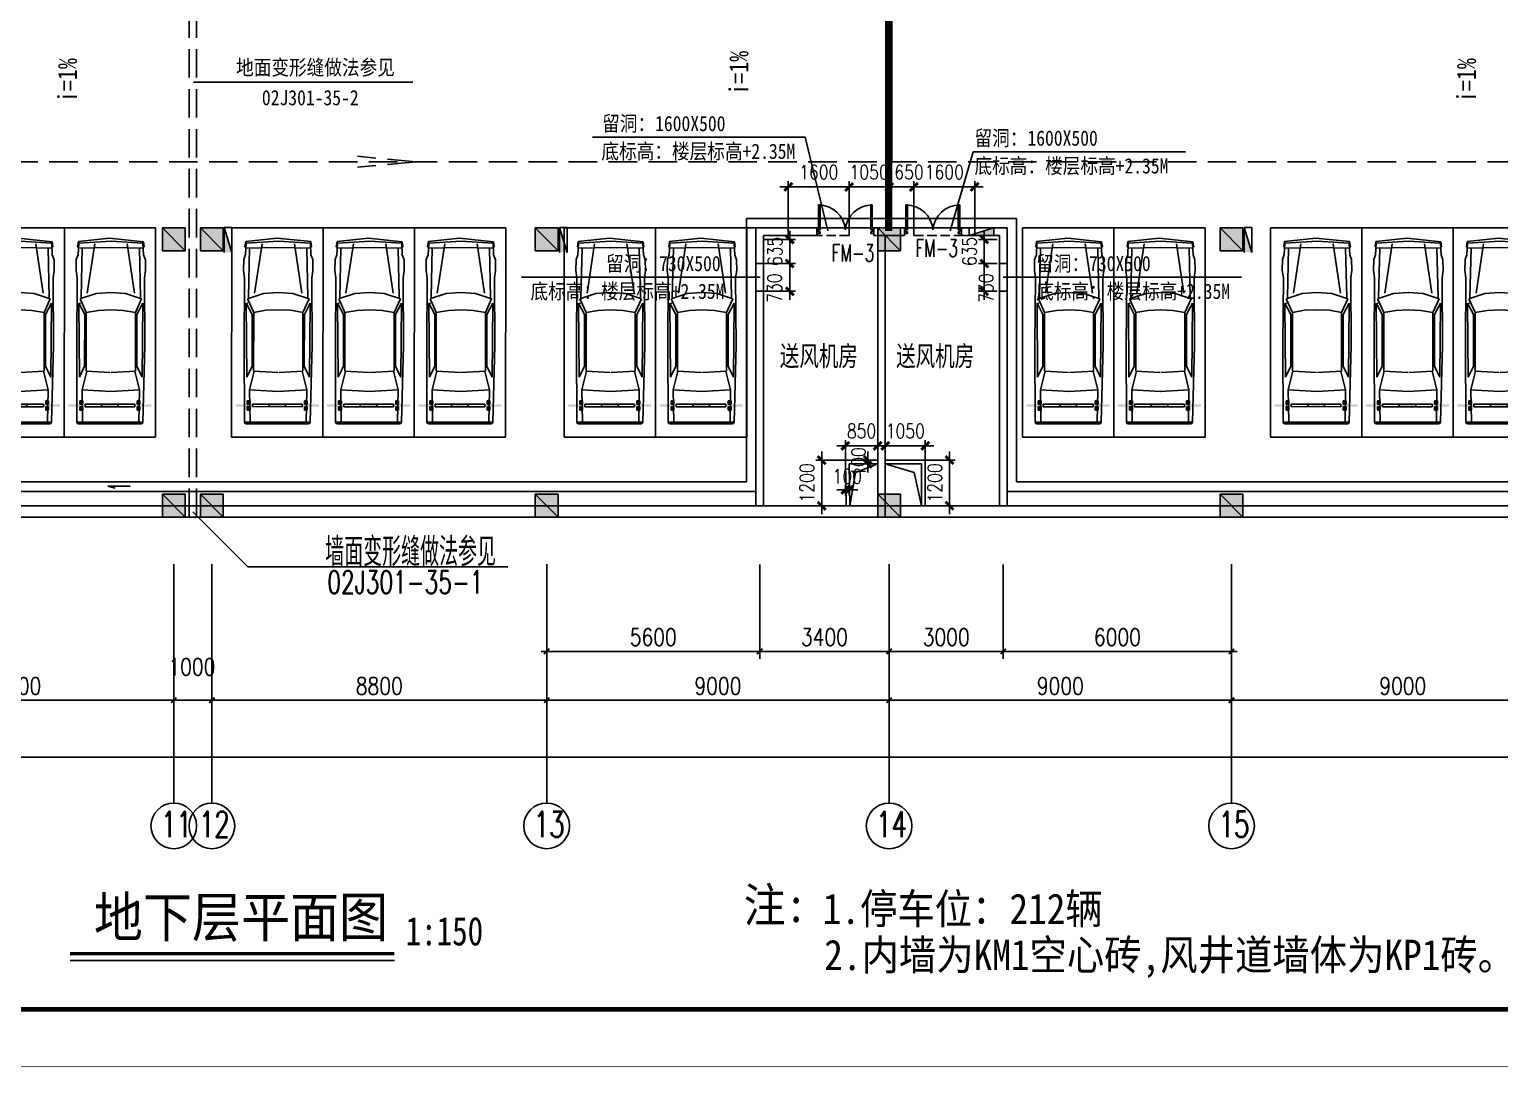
# Model space of a CAD drawing. Extents: x 953929 to 1132291, y -67290 to 107124.
# Drawn here: x 1059548 to 1098189, y -19038 to 8223 of the extents above; entities that cross this region are included whole.
import ezdxf
from ezdxf.enums import TextEntityAlignment as Align

# ---------------------------------------------------------------- set-up
doc = ezdxf.new("R2010")
doc.units = 0
doc.header["$MEASUREMENT"] = 0
doc.linetypes.add('ACAD_ISO02W100', pattern=[15, 12, -3])
doc.linetypes.add('DASH', pattern=[0.35, 0.25, -0.1])
doc.layers.get('0').update_dxf_attribs({"linetype": 'CONTINUOUS'})
doc.layers.get('DEFPOINTS').update_dxf_attribs({"linetype": 'CONTINUOUS'})
for name, color, linetype in [('0-文字', 11, 'CONTINUOUS'), ('2', 6, 'ACAD_ISO02W100'), ('DIM', 7, 'CONTINUOUS'), ('F', 31, 'CONTINUOUS'), ('KWC', 253, 'CONTINUOUS'), ('TC', 8, 'CONTINUOUS'), ('WALL', 1, 'CONTINUOUS'), ('WIN', 4, 'CONTINUOUS'), ('WINDOW', 254, 'CONTINUOUS'), ('WINDOWS', 4, 'CONTINUOUS'), ('WZ', 1, 'CONTINUOUS'), ('柱子', 2, 'CONTINUOUS'), ('阳台', 4, 'CONTINUOUS')]:
    doc.layers.add(name, color=color, linetype=linetype)
doc.layers.add('AXIS', color=3, linetype='CONTINUOUS', lineweight=9)
doc.styles.add('CHINA', font='SimSun.ttf', dxfattribs={"width": 0.85, "height": 150})
doc.styles.add('DIM', font='', dxfattribs={"width": 0.75})
doc.styles.add('DIM_FONT', font='SIMPLEX.shx', dxfattribs={"width": 0.8})
doc.styles.add('FS', font='txt.shx', dxfattribs={"width": 0.66, "height": 150, "bigfont": 'fs.shx'})
doc.styles.add('H1', font='SimSun.ttf')
doc.styles.get("Standard").update_dxf_attribs({"font": 'txt.shx', "width": 0.8, "height": 525, "bigfont": 'h1.shx'})
doc.styles.add('TSS', font='tssdeng.shx', dxfattribs={"width": 0.85, "bigfont": 'tssdchn.shx'})
doc.styles.add('宋体', font='SimSun.ttf')
doc.styles.get('DIM').set_extended_font_data('FangSong_GB2312')
doc.dimstyles.new('DIMN-200', dxfattribs={"dimtxt": 300, "dimasz": 1, "dimexe": 250, "dimexo": 0, "dimgap": 150, "dimtad": 1, "dimdec": 0, "dimdsep": 46, "dimtxsty": 'DIM_FONT', "dimblk": '_DIMX', "dimcen": 2.5, "dimclrd": 256, "dimclre": 256, "dimclrt": 4, "dimadec": 0, "dimazin": 0, "dimtfac": 1, "dimtdec": 0, "dimtix": 1, "dimtmove": 2, "dimatfit": 3, "dimldrblk": '_DIMX', "dimfxl": 0, "dimtolj": 1, "dimtzin": 0, "dimarcsym": 0})
doc.dimstyles.new('NORMAL', dxfattribs={"dimtxt": 450, "dimasz": 1, "dimexe": 150, "dimexo": 0, "dimgap": 150, "dimtad": 1, "dimdec": 0, "dimzin": 0, "dimdsep": 46, "dimtxsty": 'DIM_FONT', "dimblk1": '1', "dimblk2": '1', "dimsah": 1, "dimcen": 0, "dimclrd": 4, "dimclre": 4, "dimclrt": 4, "dimadec": 0, "dimazin": 0, "dimtfac": 1, "dimtdec": 0, "dimtmove": 0, "dimatfit": 3, "dimldrblk": '1', "dimfxl": 0, "dimtolj": 1, "dimtzin": 0, "dimarcsym": 0})
doc.dimstyles.get("Standard").update_dxf_attribs({"dimtxt": 375, "dimasz": 1, "dimexe": 150, "dimexo": 0, "dimgap": 200, "dimtad": 1, "dimdec": 0, "dimzin": 0, "dimdsep": 46, "dimtxsty": 'DIM_FONT', "dimblk1": '_DIMX', "dimblk2": '_DIMX', "dimsah": 1, "dimcen": 200, "dimclrd": 256, "dimclre": 256, "dimclrt": 4, "dimadec": 0, "dimazin": 0, "dimtfac": 1, "dimtdec": 0, "dimtix": 1, "dimtmove": 2, "dimatfit": 3, "dimldrblk": '_DIMX', "dimfxl": 0, "dimtolj": 1, "dimtzin": 0, "dimarcsym": 0})

# ---------------------------------------------------------------- blocks, each defined once
blk = doc.blocks.new('CW')
at = {"layer": 'KWC'}
h = blk.add_hatch(color=256, dxfattribs=at)
h.paths.add_polyline_path([(800, -546), (800, -109), (865, -109), (865, -546)])
h.paths.add_polyline_path([(799, -1419), (799, -982), (865, -982), (865, -1419)])
h.paths.add_polyline_path([(799, -2292), (799, -1855), (864, -1855), (864, -2292)])
h = blk.add_hatch(color=256, dxfattribs=at)
h.paths.add_polyline_path([(865, -412), (865, -488), (953, -488), (953, -412)])
h.paths.add_polyline_path([(800, -412), (800, -488), (712, -488), (712, -412)])
edge = h.paths.add_edge_path(flags=16)
edge.add_ellipse((756, -450), major_axis=(-10.2, 10.2), ratio=1, start_angle=-45.0335, end_angle=314.9665, ccw=False)
edge = h.paths.add_edge_path(flags=16)
edge.add_ellipse((909, -450), major_axis=(-10.2, 10.2), ratio=1, start_angle=-45.0335, end_angle=314.9665, ccw=False)
h = blk.add_hatch(color=256, dxfattribs=at)
h.paths.add_polyline_path([(864, -1989), (864, -1913), (952, -1913), (952, -1989)])
edge = h.paths.add_edge_path(flags=16)
edge.add_ellipse((908, -1951), major_axis=(-10.2, 10.2), ratio=1, start_angle=-45.0335, end_angle=314.9665, ccw=False)
edge = h.paths.add_edge_path(flags=16)
edge.add_ellipse((755, -1951), major_axis=(-10.2, 10.2), ratio=1, start_angle=-45.0335, end_angle=314.9665, ccw=False)
h.paths.add_polyline_path([(799, -1989), (799, -1913), (712, -1913), (712, -1989)])
for p, q in [((-1, -2400), (0, 0)), ((0, 0), (5500, -3)), ((349, -2022), (350, -379)), ((391, -2023), (392, -379)), ((2414, -328), (395, -334)), ((3522, -383), (1576, -397)), ((4190, -340), (2414, -328)), ((3522, -383), (3226, -538)), ((4377, -312), (4190, -340)), ((4665, -317), (4377, -312)), ((4796, -365), (4665, -317)), ((5098, -381), (4796, -365)), ((4966, -373), (4985, -1225)), ((5003, -350), (4985, -372)), ((5139, -372), (5003, -350)), ((5154, -1230), (5098, -381)), ((5227, -1193), (5139, -372)), ((5500, -3), (5499, -2403)), ((1245, -471), (397, -483)), ((712, -488), (712, -412)), ((712, -412), (800, -412)), ((800, -488), (712, -488)), ((800, -546), (799, -1855)), ((800, -412), (800, -488)), ((800, -546), (865, -546)), ((865, -546), (864, -1855)), ((865, -412), (865, -488)), ((953, -412), (865, -412)), ((865, -488), (953, -488)), ((953, -488), (953, -412)), ((1245, -471), (1197, -1224)), ((1734, -592), (1245, -471)), ((1864, -537), (1576, -397)), ((1735, -578), (1696, -1211)), ((3273, -579), (1735, -578)), ((3226, -538), (1864, -537)), ((3615, -425), (3273, -579)), ((3273, -579), (3333, -897)), ((3646, -439), (3773, -838)), ((4970, -473), (3673, -445)), ((5082, -800), (3786, -605)), ((799, -982), (865, -982)), ((3333, -897), (3345, -1224)), ((3773, -838), (3802, -1224)), ((799, -1419), (865, -1419)), ((1244, -1976), (1197, -1222)), ((1734, -1869), (1696, -1236)), ((3333, -1552), (3345, -1225)), ((3772, -1612), (3802, -1226)), ((4965, -2077), (4985, -1226)), ((5097, -2070), (5154, -1230)), ((5138, -2079), (5227, -1193)), ((799, -1913), (712, -1913)), ((712, -1913), (712, -1989)), ((799, -1855), (864, -1855)), ((799, -1989), (799, -1913)), ((864, -1989), (864, -1913)), ((864, -1913), (952, -1913)), ((952, -1913), (952, -1989)), ((1733, -1855), (1244, -1976)), ((1863, -1910), (1575, -2050)), ((3272, -1870), (1734, -1869)), ((3225, -1911), (1863, -1910)), ((3521, -2067), (3225, -1911)), ((3272, -1870), (3333, -1552)), ((3637, -2034), (3272, -1870)), ((3637, -2034), (3772, -1612)), ((5081, -1651), (3785, -1844)), ((2413, -2120), (393, -2067)), ((1244, -1976), (396, -1962)), ((712, -1989), (799, -1989)), ((952, -1989), (864, -1989)), ((3521, -2067), (1575, -2050)), ((4189, -2110), (2413, -2120)), ((4969, -1977), (3672, -2005)), ((4376, -2138), (4189, -2110)), ((4664, -2133), (4376, -2138)), ((4795, -2085), (4664, -2133)), ((5097, -2070), (4795, -2085)), ((5002, -2101), (4984, -2079)), ((5138, -2079), (5002, -2101)), ((5499, -2403), (-1, -2400))]:
    blk.add_line(p, q, dxfattribs=at)
for centre in [(756, -450), (909, -450), (755, -1951), (908, -1951)]:
    blk.add_circle(centre, 14.4, dxfattribs=at)
for centre, major_axis, start_param, end_param in [((395, -379), (-45, 0.4), -1.558913, 0.008145), ((437, -379), (-45, 0.1), -1.565717, 0.001342), ((3509, -415), (11.2, 0.7), -1.159955, 1.503276), ((3624, -446), (22.5, 0.3), 0.294791, 1.978353), ((3333, -1224), (7.95, 7.95), 5.46214, 5.532266), ((3791, -1225), (-7.95, 7.95), 3.84936, 4.003454), ((4974, -1225), (7.95, 7.95), 5.474521, 5.519885), ((394, -2022), (-45, 0.1), 0.002021, 1.546781), ((436, -2023), (-45, 0.1), 0.002021, 1.546781), ((3623, -2003), (22.5, 0.4), 4.270615, 5.954177)]:
    blk.add_ellipse(centre, major_axis=major_axis, ratio=1, start_param=start_param, end_param=end_param, dxfattribs=at)
at = {"layer": 'KWC', "linetype": 'Continuous', "style": 'DIM', "oblique": 360, "flags": 9}
for tag in ['YSIZE', 'XSIZE']:
    blk.add_attdef(tag, (5154, -1230), '', height=0.45, rotation=179.9665, dxfattribs=at)
blk = doc.blocks.new('ZHU')
at = {"layer": '柱子'}
h = blk.add_hatch(color=256, dxfattribs=at)
h.paths.add_polyline_path([(300, -300), (300, 300), (-300, 300)])
h.paths.add_polyline_path([(-300, 300), (-300, -300), (300, -300)], flags=16)
blk.add_line((-300, 300), (300, -300), dxfattribs=at)
blk.add_lwpolyline([(-300, -300), (300, -300), (300, 300), (-300, 300)], close=True, dxfattribs=at)
blk = doc.blocks.new('A$C5A4B61BD')
for p, q in [((0, 753), (0, 658)), ((84, 753), (0, 753)), ((0, 658), (42, 658)), ((42, 706), (84, 706)), ((42, 658), (42, 706)), ((42, 658), (42, 0)), ((84, 658), (42, 658)), ((84, 706), (84, 753)), ((84, 0), (84, 658)), ((1416, 753), (1500, 753)), ((1416, 706), (1416, 753)), ((1458, 706), (1416, 706)), ((1416, 0), (1416, 658)), ((1416, 658), (1458, 658)), ((1458, 658), (1458, 706)), ((1458, 658), (1458, 0)), ((1500, 658), (1458, 658)), ((1500, 753), (1500, 658)), ((42, 0), (84, 0)), ((1458, 0), (1416, 0))]:
    blk.add_line(p, q)
for centre, major_axis, start_param, end_param in [((79, 670), (501, 465), 3.926991, 5.497787), ((1421, 670), (-501, 465), 0.785398, 2.356194)]:
    blk.add_ellipse(centre, major_axis=major_axis, ratio=0.962752, start_param=start_param, end_param=end_param)
blk = doc.blocks.new('1')
at = {"layer": 'DIM'}
for p, q in [((-150, 0), (150, 0)), ((0, -200), (0, 200))]:
    blk.add_line(p, q, dxfattribs=at)
at = {"layer": 'DIM', "const_width": 45}
blk.add_lwpolyline([(-71, -71), (71, 71)], dxfattribs=at)
blk = doc.blocks.new('*D62')
at = {"layer": 'DEFPOINTS', "color": 0}
for p in [(1082144, -5837), (1085144, -5837), (1085144, -8125)]:
    blk.add_point(p, dxfattribs=at)
at = {"layer": 'DIM', "color": 4}
for p, q in [((1082144, -5837), (1082144, -8275)), ((1085144, -5837), (1085144, -8275)), ((1082145, -8125), (1085143, -8125))]:
    blk.add_line(p, q, dxfattribs=at)
at = {"layer": 'DIM', "color": 4, "rotation": 180}
blk.add_blockref('1', (1082144, -8125), dxfattribs=at)
at = {"layer": 'DIM', "color": 4}
blk.add_blockref('1', (1085144, -8125), dxfattribs=at)
at = {"layer": 'DIM', "color": 4, "insert": (1083644, -7750), "char_height": 450, "attachment_point": 5, "style": 'DIM_FONT'}
blk.add_mtext('\\A1;3000', dxfattribs=at)
blk = doc.blocks.new('*D61')
at = {"layer": 'DEFPOINTS', "color": 0}
for p in [(1082144, -5837), (1091144, -5837), (1082144, -9410)]:
    blk.add_point(p, dxfattribs=at)
at = {"layer": 'DIM', "color": 4}
for p, q in [((1082144, -5837), (1082144, -9560)), ((1091144, -5837), (1091144, -9560)), ((1091143, -9410), (1082145, -9410))]:
    blk.add_line(p, q, dxfattribs=at)
at = {"layer": 'DIM', "color": 4, "rotation": 180}
blk.add_blockref('1', (1082144, -9410), dxfattribs=at)
at = {"layer": 'DIM', "color": 4}
blk.add_blockref('1', (1091144, -9410), dxfattribs=at)
at = {"layer": 'DIM', "color": 4, "insert": (1086644, -9035), "char_height": 450, "attachment_point": 5, "style": 'DIM_FONT'}
blk.add_mtext('\\A1;9000', dxfattribs=at)
blk = doc.blocks.new('*D60')
at = {"layer": 'DEFPOINTS', "color": 0}
for p in [(1085144, -5837), (1091144, -5837), (1091144, -8125)]:
    blk.add_point(p, dxfattribs=at)
at = {"layer": 'DIM', "color": 4}
for p, q in [((1085144, -5837), (1085144, -8275)), ((1091144, -5837), (1091144, -8275)), ((1085145, -8125), (1091143, -8125))]:
    blk.add_line(p, q, dxfattribs=at)
at = {"layer": 'DIM', "color": 4, "rotation": 180}
blk.add_blockref('1', (1085144, -8125), dxfattribs=at)
at = {"layer": 'DIM', "color": 4}
blk.add_blockref('1', (1091144, -8125), dxfattribs=at)
at = {"layer": 'DIM', "color": 4, "insert": (1088144, -7750), "char_height": 450, "attachment_point": 5, "style": 'DIM_FONT'}
blk.add_mtext('\\A1;6000', dxfattribs=at)
blk = doc.blocks.new('*D58')
at = {"layer": 'DEFPOINTS', "color": 0}
for p in [(1073144, -5837), (1078744, -5837), (1073144, -8125)]:
    blk.add_point(p, dxfattribs=at)
at = {"layer": 'DIM', "color": 4}
for p, q in [((1073144, -5837), (1073144, -8275)), ((1078744, -5837), (1078744, -8275)), ((1078743, -8125), (1073145, -8125))]:
    blk.add_line(p, q, dxfattribs=at)
at = {"layer": 'DIM', "color": 4, "rotation": 180}
blk.add_blockref('1', (1073144, -8125), dxfattribs=at)
at = {"layer": 'DIM', "color": 4}
blk.add_blockref('1', (1078744, -8125), dxfattribs=at)
at = {"layer": 'DIM', "color": 4, "insert": (1075944, -7750), "char_height": 450, "attachment_point": 5, "style": 'DIM_FONT'}
blk.add_mtext('\\A1;5600', dxfattribs=at)
blk = doc.blocks.new('*D55')
at = {"layer": 'DEFPOINTS', "color": 0}
for p in [(1073144, -5837), (1082144, -5837), (1073144, -9410)]:
    blk.add_point(p, dxfattribs=at)
at = {"layer": 'DIM', "color": 4}
for p, q in [((1073144, -5837), (1073144, -9560)), ((1082144, -5837), (1082144, -9560)), ((1082143, -9410), (1073145, -9410))]:
    blk.add_line(p, q, dxfattribs=at)
at = {"layer": 'DIM', "color": 4, "rotation": 180}
blk.add_blockref('1', (1073144, -9410), dxfattribs=at)
at = {"layer": 'DIM', "color": 4}
blk.add_blockref('1', (1082144, -9410), dxfattribs=at)
at = {"layer": 'DIM', "color": 4, "insert": (1077644, -9035), "char_height": 450, "attachment_point": 5, "style": 'DIM_FONT'}
blk.add_mtext('\\A1;9000', dxfattribs=at)
blk = doc.blocks.new('*D54')
at = {"layer": 'DEFPOINTS', "color": 0}
for p in [(1078744, -5837), (1082144, -5837), (1078744, -8125)]:
    blk.add_point(p, dxfattribs=at)
at = {"layer": 'DIM', "color": 4}
for p, q in [((1078744, -5837), (1078744, -8275)), ((1082144, -5837), (1082144, -8275)), ((1082143, -8125), (1078745, -8125))]:
    blk.add_line(p, q, dxfattribs=at)
at = {"layer": 'DIM', "color": 4, "rotation": 180}
blk.add_blockref('1', (1078744, -8125), dxfattribs=at)
at = {"layer": 'DIM', "color": 4}
blk.add_blockref('1', (1082144, -8125), dxfattribs=at)
at = {"layer": 'DIM', "color": 4, "insert": (1080444, -7750), "char_height": 450, "attachment_point": 5, "style": 'DIM_FONT'}
blk.add_mtext('\\A1;3400', dxfattribs=at)
blk = doc.blocks.new('*D59')
at = {"layer": 'DEFPOINTS', "color": 0}
for p in [(1091144, -5837), (1100144, -5837), (1091144, -9410)]:
    blk.add_point(p, dxfattribs=at)
at = {"layer": 'DIM', "color": 4}
for p, q in [((1091144, -5837), (1091144, -9560)), ((1100144, -5837), (1100144, -9560)), ((1100143, -9410), (1091145, -9410))]:
    blk.add_line(p, q, dxfattribs=at)
at = {"layer": 'DIM', "color": 4, "rotation": 180}
blk.add_blockref('1', (1091144, -9410), dxfattribs=at)
at = {"layer": 'DIM', "color": 4}
blk.add_blockref('1', (1100144, -9410), dxfattribs=at)
at = {"layer": 'DIM', "color": 4, "insert": (1095644, -9035), "char_height": 450, "attachment_point": 5, "style": 'DIM_FONT'}
blk.add_mtext('\\A1;9000', dxfattribs=at)
blk = doc.blocks.new('*D57')
at = {"layer": 'DEFPOINTS', "color": 0}
for p in [(1063344, -5837), (1064344, -5837), (1063344, -9410)]:
    blk.add_point(p, dxfattribs=at)
at = {"layer": 'DIM', "color": 4}
for p, q in [((1063344, -5837), (1063344, -9560)), ((1064344, -5837), (1064344, -9560)), ((1064343, -9410), (1063345, -9410))]:
    blk.add_line(p, q, dxfattribs=at)
at = {"layer": 'DIM', "color": 4, "rotation": 180}
blk.add_blockref('1', (1063344, -9410), dxfattribs=at)
at = {"layer": 'DIM', "color": 4}
blk.add_blockref('1', (1064344, -9410), dxfattribs=at)
at = {"layer": 'DIM', "color": 4, "insert": (1063819, -8533), "char_height": 450, "attachment_point": 5, "style": 'DIM_FONT'}
blk.add_mtext('\\A1;1000', dxfattribs=at)
blk = doc.blocks.new('*D48')
at = {"layer": 'DEFPOINTS', "color": 0}
for p in [(1055144, -5837), (1063344, -5837), (1055144, -9410)]:
    blk.add_point(p, dxfattribs=at)
at = {"layer": 'DIM', "color": 4}
for p, q in [((1055144, -5837), (1055144, -9560)), ((1063344, -5837), (1063344, -9560)), ((1063343, -9410), (1055145, -9410))]:
    blk.add_line(p, q, dxfattribs=at)
at = {"layer": 'DIM', "color": 4, "rotation": 180}
blk.add_blockref('1', (1055144, -9410), dxfattribs=at)
at = {"layer": 'DIM', "color": 4}
blk.add_blockref('1', (1063344, -9410), dxfattribs=at)
at = {"layer": 'DIM', "color": 4, "insert": (1059244, -9035), "char_height": 450, "attachment_point": 5, "style": 'DIM_FONT'}
blk.add_mtext('\\A1;8200', dxfattribs=at)
blk = doc.blocks.new('*D38')
at = {"layer": 'DEFPOINTS', "color": 0}
for p in [(992144, -5837), (1123544, -5837), (1123544, -10903)]:
    blk.add_point(p, dxfattribs=at)
at = {"layer": 'DIM', "color": 4}
for p, q in [((992144, -5837), (992144, -11053)), ((1123544, -5837), (1123544, -11053)), ((992145, -10903), (1123543, -10903))]:
    blk.add_line(p, q, dxfattribs=at)
at = {"layer": 'DIM', "color": 4, "rotation": 180}
blk.add_blockref('1', (992144, -10903), dxfattribs=at)
at = {"layer": 'DIM', "color": 4}
blk.add_blockref('1', (1123544, -10903), dxfattribs=at)
at = {"layer": 'DIM', "color": 4, "insert": (1057844, -10528), "char_height": 450, "attachment_point": 5, "style": 'DIM_FONT'}
blk.add_mtext('\\A1;131400', dxfattribs=at)
blk = doc.blocks.new('*D56')
at = {"layer": 'DEFPOINTS', "color": 0}
for p in [(1064344, -5837), (1073144, -5837), (1064344, -9410)]:
    blk.add_point(p, dxfattribs=at)
at = {"layer": 'DIM', "color": 4}
for p, q in [((1064344, -5837), (1064344, -9560)), ((1073144, -5837), (1073144, -9560)), ((1073143, -9410), (1064345, -9410))]:
    blk.add_line(p, q, dxfattribs=at)
at = {"layer": 'DIM', "color": 4, "rotation": 180}
blk.add_blockref('1', (1064344, -9410), dxfattribs=at)
at = {"layer": 'DIM', "color": 4}
blk.add_blockref('1', (1073144, -9410), dxfattribs=at)
at = {"layer": 'DIM', "color": 4, "insert": (1068744, -9035), "char_height": 450, "attachment_point": 5, "style": 'DIM_FONT'}
blk.add_mtext('\\A1;8800', dxfattribs=at)
blk = doc.blocks.new('_DIMX')
blk.add_line((-150, 0), (150, 0))
at = {"const_width": 50}
blk.add_lwpolyline([(-70, -70), (70, 70)], dxfattribs=at)
blk = doc.blocks.new('*D115')
at = {"linetype": 'ByBlock'}
for p, q in [((1082894, -3096), (1083683, -3096)), ((1083533, -3094), (1083533, -3093)), ((1083533, -4296), (1083533, -3096)), ((1082894, -4296), (1083683, -4296)), ((1083533, -4297), (1083533, -4299))]:
    blk.add_line(p, q, dxfattribs=at)
at = {"layer": 'DEFPOINTS', "color": 0, "linetype": 'ByBlock'}
for p in [(1082894, -3096), (1083533, -3096), (1082894, -4296)]:
    blk.add_point(p, dxfattribs=at)
at = {"linetype": 'ByBlock', "xscale": 1.5, "yscale": 1.5, "zscale": 1.5}
for p, rotation in [((1083533, -3096), 270), ((1083533, -4296), 90)]:
    blk.add_blockref('_DIMX', p, dxfattribs=dict(at, rotation=rotation))
at = {"color": 4, "linetype": 'ByBlock', "insert": (1083146, -3696), "char_height": 375, "attachment_point": 5, "rotation": 90, "style": 'DIM_FONT'}
blk.add_mtext('\\A1;1200', dxfattribs=at)
blk = doc.blocks.new('*D116')
at = {"linetype": 'ByBlock'}
for p, q in [((1082044, -3096), (1082044, -2570)), ((1083094, -3096), (1083094, -2570)), ((1082042, -2720), (1082041, -2720)), ((1083094, -2720), (1082044, -2720)), ((1083095, -2720), (1083097, -2720))]:
    blk.add_line(p, q, dxfattribs=at)
at = {"layer": 'DEFPOINTS', "color": 0, "linetype": 'ByBlock'}
for p in [(1082044, -2720), (1082044, -3096), (1083094, -3096)]:
    blk.add_point(p, dxfattribs=at)
at = {"linetype": 'ByBlock', "xscale": 1.5, "yscale": 1.5, "zscale": 1.5}
blk.add_blockref('_DIMX', (1082044, -2720), dxfattribs=at)
at = {"linetype": 'ByBlock', "xscale": 1.5, "yscale": 1.5, "zscale": 1.5, "rotation": 180}
blk.add_blockref('_DIMX', (1083094, -2720), dxfattribs=at)
at = {"color": 4, "linetype": 'ByBlock', "insert": (1082569, -2333), "char_height": 375, "attachment_point": 5, "style": 'DIM_FONT'}
blk.add_mtext('\\A1;1050', dxfattribs=at)
blk = doc.blocks.new('*D118')
at = {"linetype": 'ByBlock'}
for p, q in [((1044994, -3096), (1044994, -2570)), ((1045844, -3096), (1045844, -2570)), ((1044992, -2720), (1044991, -2720)), ((1044994, -2720), (1045844, -2720)), ((1045845, -2720), (1045847, -2720))]:
    blk.add_line(p, q, dxfattribs=at)
at = {"layer": 'DEFPOINTS', "color": 0, "linetype": 'ByBlock'}
for p in [(1045844, -2720), (1044994, -3096), (1045844, -3096)]:
    blk.add_point(p, dxfattribs=at)
at = {"linetype": 'ByBlock', "xscale": 1.5, "yscale": 1.5, "zscale": 1.5}
blk.add_blockref('_DIMX', (1044994, -2720), dxfattribs=at)
at = {"linetype": 'ByBlock', "xscale": 1.5, "yscale": 1.5, "zscale": 1.5, "rotation": 180}
blk.add_blockref('_DIMX', (1045844, -2720), dxfattribs=at)
at = {"color": 4, "linetype": 'ByBlock', "insert": (1045419, -2333), "char_height": 375, "attachment_point": 5, "style": 'DIM_FONT'}
blk.add_mtext('\\A1;850', dxfattribs=at)
blk = doc.blocks.new('*D117')
at = {"linetype": 'ByBlock'}
for p, q in [((1080994, -3096), (1080221, -3096)), ((1080371, -3094), (1080371, -3093)), ((1080371, -4296), (1080371, -3096)), ((1081011, -4296), (1080221, -4296)), ((1080371, -4297), (1080371, -4299))]:
    blk.add_line(p, q, dxfattribs=at)
at = {"layer": 'DEFPOINTS', "color": 0, "linetype": 'ByBlock'}
for p in [(1080371, -3096), (1080994, -3096), (1081011, -4296)]:
    blk.add_point(p, dxfattribs=at)
at = {"linetype": 'ByBlock', "xscale": 1.5, "yscale": 1.5, "zscale": 1.5}
for p, rotation in [((1080371, -3096), 270), ((1080371, -4296), 90)]:
    blk.add_blockref('_DIMX', p, dxfattribs=dict(at, rotation=rotation))
at = {"color": 4, "linetype": 'ByBlock', "insert": (1079983, -3696), "char_height": 375, "attachment_point": 5, "rotation": 90, "style": 'DIM_FONT'}
blk.add_mtext('\\A1;1200', dxfattribs=at)
blk = doc.blocks.new('*D158')
at = {"linetype": 'ByBlock'}
for p, q in [((1078844, 2069), (1079681, 2069)), ((1079531, 2068), (1079531, 1341)), ((1078844, 1339), (1079681, 1339))]:
    blk.add_line(p, q, dxfattribs=at)
at = {"layer": 'DEFPOINTS', "color": 0, "linetype": 'ByBlock'}
for p in [(1078844, 2069), (1078844, 1339), (1079531, 1339)]:
    blk.add_point(p, dxfattribs=at)
at = {"linetype": 'ByBlock', "xscale": 1.5, "yscale": 1.5, "zscale": 1.5}
for p, rotation in [((1079531, 2069), 90), ((1079531, 1339), 270)]:
    blk.add_blockref('_DIMX', p, dxfattribs=dict(at, rotation=rotation))
at = {"color": 4, "linetype": 'ByBlock', "insert": (1079132, 1424), "char_height": 375, "attachment_point": 5, "rotation": 90, "style": 'DIM_FONT'}
blk.add_mtext('\\A1;730', dxfattribs=at)
blk = doc.blocks.new('*D157')
at = {"linetype": 'ByBlock'}
for p, q in [((1079531, 2706), (1079531, 2707)), ((1078844, 2704), (1079681, 2704)), ((1079531, 2704), (1079531, 2069)), ((1078844, 2069), (1079681, 2069)), ((1079531, 2068), (1079531, 2066))]:
    blk.add_line(p, q, dxfattribs=at)
at = {"layer": 'DEFPOINTS', "color": 0, "linetype": 'ByBlock'}
for p in [(1078844, 2704), (1078844, 2069), (1079531, 2069)]:
    blk.add_point(p, dxfattribs=at)
at = {"linetype": 'ByBlock', "xscale": 1.5, "yscale": 1.5, "zscale": 1.5}
for p, rotation in [((1079531, 2704), 270), ((1079531, 2069), 90)]:
    blk.add_blockref('_DIMX', p, dxfattribs=dict(at, rotation=rotation))
at = {"color": 4, "linetype": 'ByBlock', "insert": (1079143, 2387), "char_height": 375, "attachment_point": 5, "rotation": 90, "style": 'DIM_FONT'}
blk.add_mtext('\\A1;635', dxfattribs=at)
blk = doc.blocks.new('*D160')
at = {"linetype": 'ByBlock'}
for p, q in [((1081092, 4083), (1081091, 4083)), ((1081094, 3004), (1081094, 4233)), ((1082144, 4083), (1081094, 4083)), ((1082144, 3404), (1082144, 4233)), ((1082145, 4083), (1082147, 4083))]:
    blk.add_line(p, q, dxfattribs=at)
at = {"layer": 'DEFPOINTS', "color": 0, "linetype": 'ByBlock'}
for p in [(1081094, 4083), (1082144, 3404), (1081094, 3004)]:
    blk.add_point(p, dxfattribs=at)
at = {"linetype": 'ByBlock', "xscale": 1.5, "yscale": 1.5, "zscale": 1.5}
blk.add_blockref('_DIMX', (1081094, 4083), dxfattribs=at)
at = {"linetype": 'ByBlock', "xscale": 1.5, "yscale": 1.5, "zscale": 1.5, "rotation": 180}
blk.add_blockref('_DIMX', (1082144, 4083), dxfattribs=at)
at = {"color": 4, "linetype": 'ByBlock', "insert": (1081619, 4470), "char_height": 375, "attachment_point": 5, "style": 'DIM_FONT'}
blk.add_mtext('\\A1;1050', dxfattribs=at)
blk = doc.blocks.new('*D159')
at = {"linetype": 'ByBlock'}
for p, q in [((1079494, 3004), (1079494, 4233)), ((1081092, 4083), (1079495, 4083)), ((1081094, 3004), (1081094, 4233))]:
    blk.add_line(p, q, dxfattribs=at)
at = {"layer": 'DEFPOINTS', "color": 0, "linetype": 'ByBlock'}
for p in [(1079494, 4083), (1079494, 3004), (1081094, 3004)]:
    blk.add_point(p, dxfattribs=at)
at = {"linetype": 'ByBlock', "xscale": 1.5, "yscale": 1.5, "zscale": 1.5, "rotation": 180}
blk.add_blockref('_DIMX', (1079494, 4083), dxfattribs=at)
at = {"linetype": 'ByBlock', "xscale": 1.5, "yscale": 1.5, "zscale": 1.5}
blk.add_blockref('_DIMX', (1081094, 4083), dxfattribs=at)
at = {"color": 4, "linetype": 'ByBlock', "insert": (1080294, 4470), "char_height": 375, "attachment_point": 5, "style": 'DIM_FONT'}
blk.add_mtext('\\A1;1600', dxfattribs=at)
blk = doc.blocks.new('*D164')
at = {"linetype": 'ByBlock'}
for p, q in [((1082794, 3004), (1082794, 4233)), ((1082795, 4083), (1084392, 4083)), ((1084394, 3004), (1084394, 4233))]:
    blk.add_line(p, q, dxfattribs=at)
at = {"layer": 'DEFPOINTS', "color": 0, "linetype": 'ByBlock'}
for p in [(1084394, 4083), (1082794, 3004), (1084394, 3004)]:
    blk.add_point(p, dxfattribs=at)
at = {"linetype": 'ByBlock', "xscale": 1.5, "yscale": 1.5, "zscale": 1.5, "rotation": 180}
blk.add_blockref('_DIMX', (1082794, 4083), dxfattribs=at)
at = {"linetype": 'ByBlock', "xscale": 1.5, "yscale": 1.5, "zscale": 1.5}
blk.add_blockref('_DIMX', (1084394, 4083), dxfattribs=at)
at = {"color": 4, "linetype": 'ByBlock', "insert": (1083594, 4470), "char_height": 375, "attachment_point": 5, "style": 'DIM_FONT'}
blk.add_mtext('\\A1;1600', dxfattribs=at)
blk = doc.blocks.new('*D163')
at = {"linetype": 'ByBlock'}
for p, q in [((1082144, 3404), (1082144, 4233)), ((1082145, 4083), (1082792, 4083)), ((1082794, 3004), (1082794, 4233))]:
    blk.add_line(p, q, dxfattribs=at)
at = {"layer": 'DEFPOINTS', "color": 0, "linetype": 'ByBlock'}
for p in [(1082794, 4083), (1082144, 3404), (1082794, 3004)]:
    blk.add_point(p, dxfattribs=at)
at = {"linetype": 'ByBlock', "xscale": 1.5, "yscale": 1.5, "zscale": 1.5, "rotation": 180}
blk.add_blockref('_DIMX', (1082144, 4083), dxfattribs=at)
at = {"linetype": 'ByBlock', "xscale": 1.5, "yscale": 1.5, "zscale": 1.5}
blk.add_blockref('_DIMX', (1082794, 4083), dxfattribs=at)
at = {"color": 4, "linetype": 'ByBlock', "insert": (1082666, 4470), "char_height": 375, "attachment_point": 5, "style": 'DIM_FONT'}
blk.add_mtext('\\A1;650', dxfattribs=at)
blk = doc.blocks.new('*D161')
at = {"linetype": 'ByBlock'}
for p, q in [((1084983, 2069), (1084494, 2069)), ((1084644, 2068), (1084644, 1341)), ((1084983, 1339), (1084494, 1339))]:
    blk.add_line(p, q, dxfattribs=at)
at = {"layer": 'DEFPOINTS', "color": 0, "linetype": 'ByBlock'}
for p in [(1084983, 2069), (1084644, 1339), (1084983, 1339)]:
    blk.add_point(p, dxfattribs=at)
at = {"linetype": 'ByBlock', "xscale": 1.5, "yscale": 1.5, "zscale": 1.5}
for p, rotation in [((1084644, 2069), 90), ((1084644, 1339), 270)]:
    blk.add_blockref('_DIMX', p, dxfattribs=dict(at, rotation=rotation))
at = {"color": 4, "linetype": 'ByBlock', "insert": (1084694, 1424), "char_height": 375, "attachment_point": 5, "rotation": 90, "style": 'DIM_FONT'}
blk.add_mtext('\\A1;730', dxfattribs=at)
blk = doc.blocks.new('*D162')
at = {"linetype": 'ByBlock'}
for p, q in [((1084644, 2706), (1084644, 2707)), ((1084983, 2704), (1084494, 2704)), ((1084644, 2704), (1084644, 2069)), ((1084983, 2069), (1084494, 2069)), ((1084644, 2068), (1084644, 2066))]:
    blk.add_line(p, q, dxfattribs=at)
at = {"layer": 'DEFPOINTS', "color": 0, "linetype": 'ByBlock'}
for p in [(1084983, 2704), (1084644, 2069), (1084983, 2069)]:
    blk.add_point(p, dxfattribs=at)
at = {"linetype": 'ByBlock', "xscale": 1.5, "yscale": 1.5, "zscale": 1.5}
for p, rotation in [((1084644, 2704), 270), ((1084644, 2069), 90)]:
    blk.add_blockref('_DIMX', p, dxfattribs=dict(at, rotation=rotation))
at = {"color": 4, "linetype": 'ByBlock', "insert": (1084256, 2387), "char_height": 375, "attachment_point": 5, "rotation": 90, "style": 'DIM_FONT'}
blk.add_mtext('\\A1;635', dxfattribs=at)
blk = doc.blocks.new('*D401')
at = {"linetype": 'ByBlock'}
for p, q in [((1115369, 62704), (1115633, 62704)), ((1115369, 62604), (1115633, 62604)), ((1115483, 62706), (1115483, 62707)), ((1115483, 62604), (1115483, 62704)), ((1115483, 62604), (1115483, 62704)), ((1115483, 62603), (1115483, 62601))]:
    blk.add_line(p, q, dxfattribs=at)
at = {"layer": 'DEFPOINTS', "color": 0, "linetype": 'ByBlock'}
for p in [(1115369, 62704), (1115369, 62604), (1115483, 62704)]:
    blk.add_point(p, dxfattribs=at)
at = {"linetype": 'ByBlock', "xscale": 1.5, "yscale": 1.5, "zscale": 1.5}
for p, rotation in [((1115483, 62704), 270), ((1115483, 62604), 90)]:
    blk.add_blockref('_DIMX', p, dxfattribs=dict(at, rotation=rotation))
at = {"color": 4, "linetype": 'ByBlock', "insert": (1115238, 62654), "char_height": 375, "attachment_point": 5, "rotation": 90, "style": 'DIM_FONT'}
blk.add_mtext('\\A1;100', dxfattribs=at)
blk = doc.blocks.new('*D400')
at = {"linetype": 'ByBlock'}
for p, q in [((1114892, 61923), (1114891, 61923)), ((1114894, 62054), (1114894, 61773)), ((1114894, 61923), (1114994, 61923)), ((1114894, 61923), (1114994, 61923)), ((1114994, 62054), (1114994, 61773)), ((1114995, 61923), (1114997, 61923))]:
    blk.add_line(p, q, dxfattribs=at)
at = {"layer": 'DEFPOINTS', "color": 0, "linetype": 'ByBlock'}
for p in [(1114894, 62054), (1114994, 62054), (1114994, 61923)]:
    blk.add_point(p, dxfattribs=at)
at = {"linetype": 'ByBlock', "xscale": 1.5, "yscale": 1.5, "zscale": 1.5}
blk.add_blockref('_DIMX', (1114894, 61923), dxfattribs=at)
at = {"linetype": 'ByBlock', "xscale": 1.5, "yscale": 1.5, "zscale": 1.5, "rotation": 180}
blk.add_blockref('_DIMX', (1114994, 61923), dxfattribs=at)
at = {"color": 4, "linetype": 'ByBlock', "insert": (1114944, 62274), "char_height": 375, "attachment_point": 5, "style": 'DIM_FONT'}
blk.add_mtext('\\A1;100', dxfattribs=at)
blk = doc.blocks.new('A$C01856CDB')
at = {"layer": 'WIN'}
for q in [(588, 47), (189, 0)]:
    blk.add_line((0, 47), q, dxfattribs=at)
blk = doc.blocks.new('A$C445D01A8')
at = {"layer": 'WINDOW'}
blk.add_blockref('A$C01856CDB', (0, 0), dxfattribs=at)
blk = doc.blocks.new('A$C084E10F1')
at = {"layer": 'WINDOWS', "xscale": -1}
blk.add_blockref('A$C445D01A8', (588, 0), dxfattribs=at)

msp = doc.modelspace()

# ---------------------------------------------------------------- linework, layer by layer
for points, const_width in [([(1132285.366, -19031.938), (953935.366, -19031.938), (953935.366, 107118.062), (1132285.366, 107118.062)], 12), ([(1130785.366, 105618.062), (1130785.366, -17531.938), (957685.366, -17531.938), (957685.366, 105618.062)], 120)]:
    msp.add_lwpolyline(points, close=True, dxfattribs=dict(const_width=const_width))
at = {"layer": '2', "ltscale": 100, "const_width": 200}
msp.add_lwpolyline([(1082160.88, 53404.176), (1082131.405, 2927.635)], dxfattribs=at)
at = {"layer": 'DIM'}
for p, q in [((1063343.554, -5836.887), (1063343.554, -12111.57)), ((1064343.554, -5836.887), (1064343.554, -12111.57)), ((1073143.554, -5836.887), (1073143.554, -12111.57)), ((1082143.554, -5836.887), (1082143.554, -12111.57)), ((1091143.554, -5836.887), (1091143.554, -12111.57))]:
    msp.add_line(p, q, dxfattribs=at)
for points in [[(1059898.496, 5891.172, 0, 60, 0), (1059898.496, 6291.172, 0, 0, 0), (1059898.496, 7719.273, 0, 0, 0)], [(1077543.393, 6084.148, 0, 60, 0), (1077543.393, 6484.148, 0, 0, 0), (1077543.393, 7912.249, 0, 0, 0)], [(1096668.835, 5891.172, 0, 60, 0), (1096668.835, 6291.172, 0, 0, 0), (1096668.835, 7719.273, 0, 0, 0)]]:
    msp.add_lwpolyline(points, format="xyseb", dxfattribs=at)
for centre in [(1063343.554, -12711.57), (1064343.554, -12711.57), (1073143.554, -12711.57), (1082143.554, -12711.57), (1091143.554, -12711.57)]:
    msp.add_circle(centre, 600, dxfattribs=at)
at = {"layer": 'TC'}
for p, q in [((1064869.557, 3012.099), (1064669.557, 3012.099)), ((1064669.557, 3012.099), (1064669.557, 2362.099)), ((1064669.557, 3012.099), (1064869.557, 2362.099)), ((1064869.557, 2362.099), (1064869.557, 3012.099)), ((1073479.592, 3012.099), (1073679.592, 2362.099)), ((1073479.592, 3012.099), (1073479.592, 2362.099)), ((1073679.592, 3012.099), (1073479.592, 3012.099)), ((1073679.592, 2362.099), (1073679.592, 3012.099)), ((1084243.554, 3004.176), (1084243.554, 2804.176)), ((1084893.554, 3004.176), (1084243.554, 3004.176)), ((1084243.554, 2804.176), (1084893.554, 3004.176)), ((1084243.554, 2804.176), (1084893.554, 2804.176)), ((1084893.554, 2804.176), (1084893.554, 3004.176)), ((1091672.558, 3012.099), (1091472.558, 3012.099)), ((1091472.558, 3012.099), (1091472.558, 2362.099)), ((1091472.558, 3012.099), (1091672.558, 2362.099)), ((1091672.558, 2362.099), (1091672.558, 3012.099))]:
    msp.add_line(p, q, dxfattribs=at)
for points in [[(1064670.649, 3009.199), (1064670.649, 2362.989), (1064866.462, 2364.857)], [(1073480.684, 3009.199), (1073480.684, 2362.989), (1073676.497, 2364.857)], [(1084246.454, 2805.267), (1084892.664, 2805.267), (1084890.796, 3001.08)], [(1091473.65, 3009.199), (1091473.65, 2362.989), (1091669.463, 2364.857)]]:
    msp.add_solid(points, dxfattribs=at)
at = {"layer": 'WALL'}
for p, q in [((1078643.554, 3004.176), (1080243.554, 3004.176)), ((1078643.554, -4295.824), (1078643.554, 3004.176)), ((1078843.554, 2804.176), (1080243.554, 2804.176)), ((1078843.554, -4295.824), (1078843.554, 2804.176)), ((1080243.554, 2804.176), (1080243.554, 3004.176)), ((1081743.554, 2804.176), (1081743.554, 3004.176)), ((1081743.554, 3004.176), (1082543.554, 3004.176)), ((1081743.554, 2804.176), (1082543.554, 2804.176)), ((1081843.554, -4595.824), (1081843.554, 2804.176)), ((1082043.554, -4595.824), (1082043.554, 2804.176)), ((1082543.554, 2804.176), (1082543.554, 3004.176)), ((1084043.554, 2804.176), (1084043.554, 3004.176)), ((1084043.554, 3004.176), (1085243.554, 3004.176)), ((1084043.554, 2804.176), (1085043.554, 2804.176)), ((1085043.554, -4295.824), (1085043.554, 2804.176)), ((1085243.554, -4295.824), (1085243.554, 3004.176)), ((1081843.554, -3095.824), (1080993.554, -3095.824)), ((1081010.803, -4295.824), (1080993.554, -3095.824)), ((1081843.554, -3195.824), (1081093.554, -3195.824)), ((1081110.803, -4295.824), (1081093.554, -3195.824)), ((1082043.554, -3095.824), (1083093.554, -3095.824)), ((1082043.554, -3195.824), (1082993.554, -3195.824)), ((1082993.554, -4295.824), (1082993.554, -3195.824)), ((1083093.554, -4295.824), (1083093.554, -3095.824)), ((1123843.554, -4595.824), (1040590.614, -4595.824)), ((1078843.554, -4295.824), (1049643.554, -4295.824)), ((1085243.554, -4295.824), (1078843.554, -4295.824)), ((1120143.554, -4295.824), (1085243.554, -4295.824))]:
    msp.add_line(p, q, dxfattribs=at)
at = {"layer": 'WINDOW'}
for p, q in [((1081110.803, -4295.824), (1081261.218, -3423.844)), ((1081261.218, -3423.844), (1081843.554, -3195.824)), ((1082801.301, -3423.844), (1082043.554, -3195.824)), ((1082993.554, -4295.824), (1082801.301, -3423.844))]:
    msp.add_line(p, q, dxfattribs=at)
at = {"layer": 'WINDOWS', "color": 8, "linetype": 'DASH', "ltscale": 3000}
for p, q in [((1063743.554, -4595.824), (1063743.554, 84879.176)), ((1063943.554, -4595.824), (1063943.554, 84879.176)), ((1117518.554, 4745.265), (1039413.772, 4745.265)), ((1069702.576, 4745.265), (1068167.236, 4887.661)), ((1069702.576, 4745.265), (1068167.236, 4602.868))]:
    msp.add_line(p, q, dxfattribs=at)
at = {"layer": 'WINDOWS'}
for p, q in [((1079934.146, 5388.834), (1074351.584, 5388.834)), ((1080536.586, 2927.651), (1079934.146, 5388.834)), ((1083750.521, 2927.651), (1084352.962, 5005.864)), ((1084352.962, 5005.864), (1089935.524, 5005.864)), ((1078393.554, 3254.176), (1085493.554, 3254.176)), ((1078393.554, -3670.824), (1078393.554, 3254.176)), ((1085493.554, -3670.824), (1085493.554, 3254.176)), ((1078393.554, 3004.176), (1084293.554, 3004.176)), ((1078750.452, 1709.039), (1072478.55, 1709.039)), ((1085136.907, 1709.039), (1091408.809, 1709.039)), ((1051149.767, -3670.824), (1078393.554, -3670.824)), ((1085493.554, -3670.824), (1118437.34, -3670.824)), ((1051149.767, -3920.824), (1078643.554, -3920.824)), ((1085243.554, -3920.824), (1118437.34, -3920.824)), ((1065286.107, -5901.217), (1063839.236, -4458.238)), ((1060615.723, -16249.06), (1069143.019, -16249.06))]:
    msp.add_line(p, q, dxfattribs=at)
at = {"layer": 'WINDOWS', "color": 8}
for p, q in [((1079493.554, 2804.176), (1079493.554, 3004.176)), ((1081093.554, 2804.176), (1081093.554, 3004.176)), ((1084393.554, 2804.176), (1084393.554, 3004.176)), ((1078643.554, 2069.176), (1078843.554, 2069.176)), ((1085243.554, 2069.176), (1085043.554, 2069.176)), ((1078643.554, 1339.176), (1078843.554, 1339.176)), ((1085243.554, 1339.176), (1085043.554, 1339.176))]:
    msp.add_line(p, q, dxfattribs=at)
at = {"layer": 'WINDOWS', "color": 8, "linetype": 'DASH', "ltscale": 1000}
for p, q in [((1081093.554, 2804.176), (1080243.554, 2804.176)), ((1082793.554, 2804.176), (1082793.554, 3004.176)), ((1082793.554, 2804.176), (1082793.554, 3004.176)), ((1082793.554, 2804.176), (1084043.554, 2804.176))]:
    msp.add_line(p, q, dxfattribs=at)
at = {"layer": 'WINDOWS', "const_width": 90}
msp.add_lwpolyline([(1060615.723, -16069.584), (1069143.019, -16069.584)], dxfattribs=at)
at = {"layer": '阳台'}
for p, q in [((1069625.605, 6832.527), (1063861.154, 6832.527)), ((1072125.938, -5901.217), (1065286.107, -5901.217))]:
    msp.add_line(p, q, dxfattribs=at)

# ---------------------------------------------------------------- block references
at = {"layer": 'KWC', "rotation": 90}
for p in [(1058063.115, -2494.422), (1060463.115, -2494.422), (1064863.116, -2493.02), (1067263.115, -2494.422), (1069663.115, -2494.422), (1073600.007, -2494.422), (1076000.006, -2494.422), (1085649.292, -2494.422), (1088049.292, -2494.422), (1092165.093, -2493.02), (1094565.093, -2494.422), (1096965.092, -2494.422)]:
    msp.add_blockref('CW', p, dxfattribs=at)
at = {"layer": 'WINDOW', "xscale": -1, "rotation": 180}
for p in [(1080243.553, 3609.776), (1082543.553, 3609.776)]:
    msp.add_blockref('A$C5A4B61BD', p, dxfattribs=at)
at = {"layer": 'WINDOWS', "xscale": -1}
msp.add_blockref('A$C084E10F1', (1062199.345, -3833.785), dxfattribs=at)
at = {"layer": '柱子'}
for p in [(1063343.554, 2704.176), (1064343.554, 2704.176), (1073143.554, 2704.176), (1082143.554, 2704.176), (1091143.554, 2704.176), (1063343.554, -4295.824), (1064343.554, -4295.824), (1073143.554, -4295.824), (1082143.554, -4295.824), (1091143.554, -4295.824)]:
    msp.add_blockref('ZHU', p, dxfattribs=at)

# ---------------------------------------------------------------- texts
at = {"linetype": 'Continuous', "width": 0.7}
for s, height, p in [('墙面变形缝做法参见', 750, (1069567.043, -5509.676)), ('02J301-35-1', 600, (1069430.463, -6305.678))]:
    msp.add_text(s, height=height, dxfattribs=at).set_placement(p, align=Align.MIDDLE_CENTER)
at = {"layer": '0-文字', "style": '宋体', "width": 0.9}
for s, height, p in [('注:', 900, (1078320.25, -15239.582)), ('1.停车位：212辆', 800, (1080398.073, -15289.91)), ('2.内墙为KM1空心砖,风井道墙体为KP1砖。', 800, (1080438.235, -16502.175))]:
    msp.add_text(s, height=height, dxfattribs=at).set_placement(p)
at = {"layer": 'AXIS', "style": 'H1'}
for s, height, width, p in [('地下层平面图', 1050, 0.9, (1061241.071, -15632.89)), ('1:150', 750, 0.8, (1069433.335, -15852.455))]:
    msp.add_text(s, height=height, dxfattribs=dict(at, width=width)).set_placement(p)
at = {"layer": 'DIM', "style": 'CHINA', "width": 0.85}
for p in [(1060795.934, 6311.585), (1078440.831, 6504.56), (1097566.273, 6311.585)]:
    msp.add_text('i=1%', height=500, rotation=90, dxfattribs=at).set_placement(p)
for s, p in [('地面变形缝做法参见', (1067066.711, 7224.068)), ('02J301-35-2', (1066930.131, 6428.066))]:
    msp.add_text(s, height=400, dxfattribs=at).set_placement(p, align=Align.MIDDLE_CENTER)
at = {"layer": 'DIM'}
for s, height, style, width, p in [('留洞：1600X500', 400, 'CHINA', 0.85, (1074601.408, 5549.029)), ('留洞：1600X500', 400, 'CHINA', 0.85, (1084387.069, 5166.058)), ('底标高：楼层标高+2.35M', 400, 'CHINA', 0.85, (1074580.666, 4818.926)), ('底标高：楼层标高+2.35M', 400, 'CHINA', 0.85, (1084387.069, 4435.956)), ('留洞：730X500', 400, 'CHINA', 0.85, (1074705.529, 1869.234)), ('留洞：730X500', 400, 'CHINA', 0.85, (1086008.004, 1869.234)), ('底标高：楼层标高+2.35M', 400, 'CHINA', 0.85, (1072717.779, 1139.131)), ('底标高：楼层标高+2.35M', 400, 'CHINA', 0.85, (1086008.004, 1139.131)), ('11', 675, 'DIM_FONT', 0.7, (1063003.165, -13007.719)), ('12', 675, 'DIM_FONT', 0.7, (1064003.165, -13007.719)), ('13', 675, 'DIM_FONT', 0.7, (1072803.165, -13007.719)), ('14', 675, 'DIM_FONT', 0.7, (1081803.165, -13007.719)), ('15', 675, 'DIM_FONT', 0.7, (1090803.165, -13007.719))]:
    msp.add_text(s, height=height, dxfattribs=dict(at, style=style, width=width)).set_placement(p)
at = {"layer": 'F', "style": 'FS', "width": 0.66}
for p in [(1080633.93, 2122.181), (1082835.06, 2248.911)]:
    msp.add_text('FM-3', height=450, dxfattribs=at).set_placement(p)
at = {"layer": 'WZ', "style": 'TSS', "width": 0.9}
for p in [(1079270.253, -682.441), (1082327.218, -682.441)]:
    msp.add_text('送风机房', height=600, dxfattribs=at).set_placement(p)

# ---------------------------------------------------------------- dimensions: what is measured, and where the dimension line sits
at = {"layer": 'AXIS'}
dim = msp.add_linear_dim(base=(1081843.554, -2720.352), p1=(1080993.554, -3095.824), p2=(1081843.554, -3095.824), dimstyle='DIMN-200', override={"dimtxt": 375, "dimasz": 1.5, "dimexe": 150, "dimgap": 200, "dimzin": 0, "dimblk1": '_DIMX', "dimblk2": '_DIMX', "dimsah": 1, "dimcen": 200}, dxfattribs=at)
dim.commit()
dim.dimension.update_dxf_attribs({"geometry": '*D118', "text_midpoint": (1081418.554, -2332.852), "insert": (36000, 0)})
dim = msp.add_linear_dim(base=(1082043.554, -2720.352), p1=(1083093.554, -3095.824), p2=(1082043.554, -3095.824), dimstyle='DIMN-200', override={"dimtxt": 375, "dimasz": 1.5, "dimexe": 150, "dimgap": 200, "dimzin": 0, "dimblk1": '_DIMX', "dimblk2": '_DIMX', "dimsah": 1, "dimcen": 200}, dxfattribs=at)
dim.commit()
dim.dimension.update_dxf_attribs({"geometry": '*D116', "text_midpoint": (1082568.554, -2332.852)})
dim = msp.add_linear_dim(base=(1080370.951, -3095.824), p1=(1081010.803, -4295.824), p2=(1080993.554, -3095.824), angle=270, dimstyle='DIMN-200', override={"dimtxt": 375, "dimasz": 1.5, "dimexe": 150, "dimgap": 200, "dimzin": 0, "dimblk1": '_DIMX', "dimblk2": '_DIMX', "dimsah": 1, "dimcen": 200}, dxfattribs=at)
dim.commit()
dim.dimension.update_dxf_attribs({"geometry": '*D117', "text_midpoint": (1079983.451, -3695.824)})
dim = msp.add_linear_dim(base=(1081583.323, -3095.824), p1=(1081468.554, -3195.824), p2=(1081468.554, -3095.824), angle=90, dimstyle='DIMN-200', override={"dimtxt": 375, "dimasz": 1.5, "dimexe": 150, "dimgap": 200, "dimzin": 0, "dimblk1": '_DIMX', "dimblk2": '_DIMX', "dimsah": 1, "dimcen": 200}, dxfattribs=at)
dim.commit()
dim.dimension.update_dxf_attribs({"geometry": '*D401', "text_midpoint": (1081337.651, -3145.824), "dimtype": 160, "insert": (-33900, -65800)})
dim = msp.add_linear_dim(base=(1083733.406, -3095.824), p1=(1083093.554, -4295.824), p2=(1083093.554, -3095.824), angle=90, dimstyle='DIMN-200', override={"dimtxt": 375, "dimasz": 1.5, "dimexe": 150, "dimgap": 200, "dimzin": 0, "dimblk1": '_DIMX', "dimblk2": '_DIMX', "dimsah": 1, "dimcen": 200}, dxfattribs=at)
dim.commit()
dim.dimension.update_dxf_attribs({"geometry": '*D115', "text_midpoint": (1083145.906, -3695.824), "insert": (200, 0)})
dim = msp.add_linear_dim(base=(1081093.554, -3877.465), p1=(1080993.554, -3745.824), p2=(1081093.554, -3745.824), dimstyle='DIMN-200', override={"dimtxt": 375, "dimasz": 1.5, "dimexe": 150, "dimgap": 200, "dimzin": 0, "dimblk1": '_DIMX', "dimblk2": '_DIMX', "dimsah": 1, "dimcen": 200}, dxfattribs=at)
dim.commit()
dim.dimension.update_dxf_attribs({"geometry": '*D400', "text_midpoint": (1081043.554, -3525.955), "dimtype": 160, "insert": (-33900, -65800)})
at = {"layer": 'DIM'}
for base, p1, p2, picture, middle in [((1123543.554, -10902.713), (992143.554, -5836.887), (1123543.554, -5836.887), '*D38', (1057843.554, -10527.713)), ((1055143.554, -9409.554), (1063343.554, -5836.887), (1055143.554, -5836.887), '*D48', (1059243.554, -9034.554)), ((1064343.554, -9409.554), (1073143.554, -5836.887), (1064343.554, -5836.887), '*D56', (1068743.554, -9034.554)), ((1073143.554, -9409.554), (1082143.554, -5836.887), (1073143.554, -5836.887), '*D55', (1077643.554, -9034.554)), ((1085143.554, -8124.621), (1082143.554, -5836.887), (1085143.554, -5836.887), '*D62', (1083643.554, -7749.621)), ((1082143.554, -9409.554), (1091143.554, -5836.887), (1082143.554, -5836.887), '*D61', (1086643.554, -9034.554)), ((1091143.554, -8124.621), (1085143.554, -5836.887), (1091143.554, -5836.887), '*D60', (1088143.554, -7749.621)), ((1091143.554, -9409.554), (1100143.554, -5836.887), (1091143.554, -5836.887), '*D59', (1095643.554, -9034.554))]:
    dim = msp.add_linear_dim(base=base, p1=p1, p2=p2, dimstyle='NORMAL', override={"dimtmove": 1}, dxfattribs=at)
    dim.commit()
    dim.dimension.update_dxf_attribs({"geometry": picture, "text_midpoint": middle})
dim = msp.add_linear_dim(base=(1063343.554, -9409.554), p1=(1064343.554, -5836.887), p2=(1063343.554, -5836.887), dimstyle='NORMAL', override={"dimtmove": 1}, dxfattribs=at)
dim.commit()
dim.dimension.update_dxf_attribs({"geometry": '*D57', "text_midpoint": (1063818.557, -8908.468), "dimtype": 160})
for base, p1, p2, picture, middle in [((1073143.554, -8124.621), (1078743.554, -5836.887), (1073143.554, -5836.887), '*D58', (1075943.554, -7749.621)), ((1078743.554, -8124.621), (1082143.554, -5836.887), (1078743.554, -5836.887), '*D54', (1080443.554, -7749.621))]:
    dim = msp.add_linear_dim(base=base, p1=p1, p2=p2, angle=180, dimstyle='NORMAL', override={"dimtmove": 1}, dxfattribs=at)
    dim.commit()
    dim.dimension.update_dxf_attribs({"geometry": picture, "text_midpoint": middle})
at = {"layer": 'WINDOWS'}
for base, p1, p2, angle, picture, middle in [((1079493.554, 4082.548), (1081093.554, 3004.176), (1079493.554, 3004.176), 180, '*D159', (1080293.554, 4470.048)), ((1081093.554, 4082.548), (1082143.554, 3404.176), (1081093.554, 3004.176), 180, '*D160', (1081618.554, 4470.048)), ((1084393.554, 4082.548), (1082793.554, 3004.176), (1084393.554, 3004.176), 180, '*D164', (1083593.554, 4470.048)), ((1079530.94, 2069.176), (1078843.554, 2704.176), (1078843.554, 2069.176), 90, '*D157', (1079143.44, 2386.676)), ((1084643.565, 2069.176), (1084982.765, 2704.176), (1084982.765, 2069.176), 270, '*D162', (1084256.065, 2386.676))]:
    dim = msp.add_linear_dim(base=base, p1=p1, p2=p2, angle=angle, dimstyle='Standard', override={"dimasz": 1.5, "dimblk": '_DIMX'}, dxfattribs=at)
    dim.commit()
    dim.dimension.update_dxf_attribs({"geometry": picture, "text_midpoint": middle})
for base, p1, p2, angle, picture, middle in [((1082793.554, 4082.548), (1082143.554, 3404.176), (1082793.554, 3004.176), 180, '*D163', (1082665.629, 4470.048)), ((1079530.94, 1339.176), (1078843.554, 2069.176), (1078843.554, 1339.176), 90, '*D158', (1079131.997, 1424.176)), ((1084643.565, 1339.176), (1084982.765, 2069.176), (1084982.765, 1339.176), 270, '*D161', (1084694.322, 1424.176))]:
    dim = msp.add_linear_dim(base=base, p1=p1, p2=p2, angle=angle, dimstyle='Standard', override={"dimasz": 1.5, "dimblk": '_DIMX'}, dxfattribs=at)
    dim.commit()
    dim.dimension.update_dxf_attribs({"geometry": picture, "text_midpoint": middle, "dimtype": 160})

doc.saveas('drawing.dxf')
